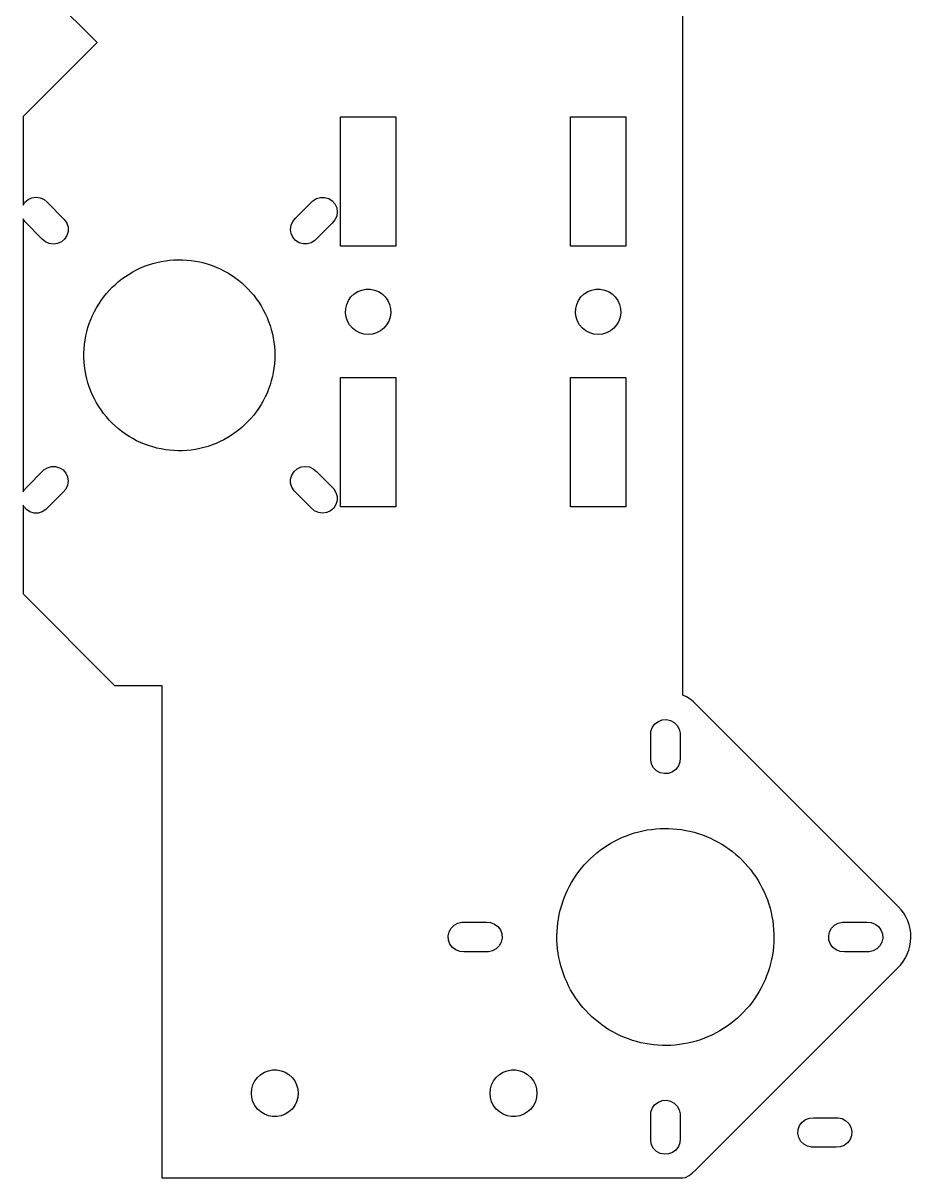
# Model space of a CAD drawing. Extents: x 420 to 604, y 37 to 527.
# Drawn here: x 502 to 604.3, y 37.3 to 170.3 of the extents above; entities that cross this region are included whole.
import ezdxf

# ---------------------------------------------------------------- set-up
doc = ezdxf.new("R2010")
doc.units = 0
doc.layers.get('0').update_dxf_attribs({"linetype": 'CONTINUOUS'})

msp = doc.modelspace()

# ---------------------------------------------------------------- linework, layer by layer
at = {"color": 5}
for p, q in [((578.0473, 92.949334), (578.0473, 471.227334)), ((502.0473, 176.632334), (510.5741, 168.105334)), ((510.5741, 168.105334), (502.0473, 159.579334)), ((502.0473, 159.579334), (502.0473, 149.366334)), ((502.0473, 149.366334), (502.2625, 149.701334)), ((502.2625, 149.701334), (502.6282, 150.018334)), ((502.6282, 150.018334), (503.0684, 150.219334)), ((503.0684, 150.219334), (503.5473, 150.288334)), ((503.5473, 150.288334), (504.0262, 150.219334)), ((504.0262, 150.219334), (504.4664, 150.018334)), ((504.4664, 150.018334), (504.8321, 149.701334)), ((504.8321, 149.701334), (506.8321, 147.701334)), ((502.2625, 147.475334), (502.0473, 147.810334)), ((502.0473, 147.810334), (502.0473, 116.354334)), ((506.8321, 147.701334), (507.0937, 147.294334)), ((504.2625, 145.475334), (502.2625, 147.475334)), ((507.0937, 147.294334), (507.23, 146.830334)), ((507.23, 146.346334), (507.0937, 145.882334)), ((507.23, 146.830334), (507.23, 146.346334)), ((504.6282, 145.158334), (504.2625, 145.475334)), ((505.0684, 144.957334), (504.6282, 145.158334)), ((506.4664, 145.158334), (506.0263, 144.957334)), ((506.8321, 145.475334), (506.4664, 145.158334)), ((507.0937, 145.882334), (506.8321, 145.475334)), ((505.5473, 144.888334), (505.0684, 144.957334)), ((506.0263, 144.957334), (505.5473, 144.888334)), ((502.434, 116.873334), (504.434, 118.873334)), ((504.434, 118.873334), (504.8411, 119.134334)), ((504.8411, 119.134334), (505.3054, 119.271334)), ((505.3054, 119.271334), (505.7892, 119.271334)), ((505.7892, 119.271334), (506.2535, 119.134334)), ((506.2535, 119.134334), (506.6606, 118.873334)), ((506.6606, 118.873334), (506.9774, 118.507334)), ((506.9774, 118.507334), (507.1784, 118.067334)), ((507.1784, 117.109334), (506.9774, 116.669334)), ((507.1784, 118.067334), (507.2473, 117.588334)), ((507.2473, 117.588334), (507.1784, 117.109334)), ((502.0473, 116.354334), (502.1172, 116.507334)), ((502.1172, 116.507334), (502.434, 116.873334)), ((506.6606, 116.303334), (504.6606, 114.303334)), ((506.9774, 116.669334), (506.6606, 116.303334)), ((502.1172, 114.669334), (502.0473, 114.822334)), ((502.0473, 114.822334), (502.0473, 104.597334)), ((502.434, 114.303334), (502.1172, 114.669334)), ((502.8411, 114.042334), (502.434, 114.303334)), ((503.3054, 113.905334), (502.8411, 114.042334)), ((503.7892, 113.905334), (503.3054, 113.905334)), ((504.2535, 114.042334), (503.7892, 113.905334)), ((504.6606, 114.303334), (504.2535, 114.042334)), ((502.0473, 104.597334), (512.5915, 94.053334)), ((512.5915, 94.053334), (518.0473, 94.053334)), ((518.0473, 94.053334), (518.0473, 37.338334)), ((578.4687, 92.740334), (578.0473, 92.949334)), ((578.8865, 92.477334), (578.4687, 92.740334)), ((579.2761, 92.174334), (578.8865, 92.477334)), ((579.6336, 91.834334), (579.2761, 92.174334)), ((602.882, 68.588334), (579.6336, 91.834334)), ((603.2131, 68.222334), (602.882, 68.588334)), ((603.5061, 67.825334), (603.2131, 68.222334)), ((603.7582, 67.401334), (603.5061, 67.825334)), ((603.9667, 66.954334), (603.7582, 67.401334)), ((604.1297, 66.488334), (603.9667, 66.954334)), ((604.2455, 66.008334), (604.1297, 66.488334)), ((604.313, 65.519334), (604.2455, 66.008334)), ((604.3314, 65.026334), (604.313, 65.519334)), ((604.0934, 63.570334), (604.2211, 64.047334)), ((604.2211, 64.047334), (604.3007, 64.534334)), ((604.3007, 64.534334), (604.3314, 65.026334)), ((603.4366, 62.249334), (603.6992, 62.667334)), ((603.6992, 62.667334), (603.9188, 63.109334)), ((603.9188, 63.109334), (604.0934, 63.570334)), ((579.5475, 38.253334), (602.7937, 61.502334)), ((602.7937, 61.502334), (603.1338, 61.859334)), ((603.1338, 61.859334), (603.4366, 62.249334)), ((518.0473, 37.338334), (578.0473, 37.338334)), ((578.0473, 37.338334), (578.3603, 37.377334)), ((578.3603, 37.377334), (578.7845, 37.629334)), ((578.7845, 37.629334), (579.1816, 37.922334)), ((579.1816, 37.922334), (579.5475, 38.253334))]:
    msp.add_line(p, q, dxfattribs=at)
at = {"color": 0}
for p, q in [((538.5973, 144.638334), (538.5973, 159.538334)), ((538.5973, 159.538334), (544.9973, 159.538334)), ((544.9973, 159.538334), (544.9973, 144.638334)), ((565.0973, 144.638334), (565.0973, 159.538334)), ((565.0973, 159.538334), (571.4973, 159.538334)), ((571.4973, 159.538334), (571.4973, 144.638334)), ((533.434, 147.873334), (535.434, 149.873334)), ((535.434, 149.873334), (535.8411, 150.134334)), ((535.8411, 150.134334), (536.3054, 150.271334)), ((536.3054, 150.271334), (536.7892, 150.271334)), ((536.7892, 150.271334), (537.2535, 150.134334)), ((537.2535, 150.134334), (537.6606, 149.873334)), ((537.6606, 149.873334), (537.9774, 149.507334)), ((537.9774, 149.507334), (538.1784, 149.067334)), ((538.1784, 149.067334), (538.2473, 148.588334)), ((533.1172, 147.507334), (533.434, 147.873334)), ((537.9774, 147.669334), (537.6606, 147.303334)), ((538.1784, 148.109334), (537.9774, 147.669334)), ((538.2473, 148.588334), (538.1784, 148.109334)), ((532.8473, 146.588334), (532.9162, 147.067334)), ((532.9162, 146.109334), (532.8473, 146.588334)), ((532.9162, 147.067334), (533.1172, 147.507334)), ((537.6606, 147.303334), (535.6606, 145.303334)), ((533.1172, 145.669334), (532.9162, 146.109334)), ((533.434, 145.303334), (533.1172, 145.669334)), ((533.8411, 145.042334), (533.434, 145.303334)), ((534.3054, 144.905334), (533.8411, 145.042334)), ((535.2535, 145.042334), (534.7892, 144.905334)), ((535.6606, 145.303334), (535.2535, 145.042334)), ((534.7892, 144.905334), (534.3054, 144.905334)), ((544.9973, 144.638334), (538.5973, 144.638334)), ((571.4973, 144.638334), (565.0973, 144.638334)), ((515.5808, 142.140334), (516.0396, 142.332334)), ((516.0396, 142.332334), (516.5066, 142.503334)), ((516.5066, 142.503334), (516.9808, 142.652334)), ((516.9808, 142.652334), (517.4613, 142.780334)), ((517.4613, 142.780334), (517.947, 142.886334)), ((517.947, 142.886334), (518.4371, 142.970334)), ((518.4371, 142.970334), (518.9305, 143.031334)), ((518.9305, 143.031334), (519.4261, 143.070334)), ((519.4261, 143.070334), (519.923, 143.087334)), ((519.923, 143.087334), (520.4202, 143.082334)), ((520.4202, 143.082334), (520.9165, 143.054334)), ((520.9165, 143.054334), (521.4112, 143.003334)), ((521.4112, 143.003334), (521.903, 142.930334)), ((521.903, 142.930334), (522.3911, 142.835334)), ((522.3911, 142.835334), (522.8743, 142.719334)), ((522.8743, 142.719334), (523.3518, 142.580334)), ((523.3518, 142.580334), (523.8225, 142.420334)), ((523.8225, 142.420334), (524.2855, 142.239334)), ((513.4417, 140.884334), (513.8459, 141.173334)), ((513.8459, 141.173334), (514.2628, 141.444334)), ((514.2628, 141.444334), (514.6915, 141.696334)), ((514.6915, 141.696334), (515.1311, 141.928334)), ((515.1311, 141.928334), (515.5808, 142.140334)), ((524.2855, 142.239334), (524.7399, 142.037334)), ((524.7399, 142.037334), (525.1846, 141.815334)), ((525.1846, 141.815334), (525.6189, 141.573334)), ((525.6189, 141.573334), (526.0418, 141.311334)), ((526.0418, 141.311334), (526.4525, 141.031334)), ((526.4525, 141.031334), (526.85, 140.732334)), ((511.9676, 139.553334), (512.3132, 139.910334)), ((512.3132, 139.910334), (512.6746, 140.251334)), ((512.6746, 140.251334), (513.051, 140.576334)), ((513.051, 140.576334), (513.4417, 140.884334)), ((526.85, 140.732334), (527.2337, 140.416334)), ((527.2337, 140.416334), (527.6027, 140.083334)), ((527.6027, 140.083334), (527.9562, 139.733334)), ((527.9562, 139.733334), (528.2936, 139.368334)), ((541.0611, 139.595334), (541.5489, 139.689334)), ((541.5489, 139.689334), (542.0457, 139.689334)), ((542.0457, 139.689334), (542.5335, 139.595334)), ((567.56114, 139.595334), (568.048933, 139.689334)), ((568.048933, 139.689334), (568.545667, 139.689334)), ((568.545667, 139.689334), (569.03346, 139.595334)), ((510.757, 137.978334), (511.0327, 138.392334)), ((511.0327, 138.392334), (511.3267, 138.793334)), ((511.3267, 138.793334), (511.6386, 139.180334)), ((511.6386, 139.180334), (511.9676, 139.553334)), ((528.2936, 139.368334), (528.6141, 138.988334)), ((528.6141, 138.988334), (528.9172, 138.594334)), ((528.9172, 138.594334), (529.2021, 138.186334)), ((539.328, 137.943334), (539.5344, 138.395334)), ((539.5344, 138.395334), (539.8225, 138.799334)), ((539.8225, 138.799334), (540.1821, 139.142334)), ((540.1821, 139.142334), (540.6, 139.411334)), ((540.6, 139.411334), (541.0611, 139.595334)), ((542.5335, 139.595334), (542.9947, 139.411334)), ((542.9947, 139.411334), (543.4125, 139.142334)), ((543.4125, 139.142334), (543.7721, 138.799334)), ((543.7721, 138.799334), (544.0602, 138.395334)), ((544.0602, 138.395334), (544.2666, 137.943334)), ((565.82802, 137.943334), (566.03438, 138.395334)), ((566.03438, 138.395334), (566.32254, 138.799334)), ((566.32254, 138.799334), (566.68207, 139.142334)), ((566.68207, 139.142334), (567.09996, 139.411334)), ((567.09996, 139.411334), (567.56114, 139.595334)), ((569.03346, 139.595334), (569.49464, 139.411334)), ((569.49464, 139.411334), (569.91253, 139.142334)), ((569.91253, 139.142334), (570.27206, 138.799334)), ((570.27206, 138.799334), (570.56022, 138.395334)), ((570.56022, 138.395334), (570.76658, 137.943334)), ((510.046, 136.668334), (510.2632, 137.115334)), ((510.2632, 137.115334), (510.5004, 137.552334)), ((510.5004, 137.552334), (510.757, 137.978334)), ((529.2021, 138.186334), (529.4683, 137.766334)), ((529.4683, 137.766334), (529.7153, 137.335334)), ((529.7153, 137.335334), (529.9425, 136.893334)), ((539.1873, 136.964334), (539.2109, 137.460334)), ((539.2109, 137.460334), (539.328, 137.943334)), ((544.2666, 137.943334), (544.3837, 137.460334)), ((544.3837, 137.460334), (544.4073, 136.964334)), ((565.68727, 136.964334), (565.7109, 137.460334)), ((565.7109, 137.460334), (565.82802, 137.943334)), ((570.76658, 137.943334), (570.8837, 137.460334)), ((570.8837, 137.460334), (570.90733, 136.964334)), ((509.5187, 135.274334), (509.6734, 135.746334)), ((509.6734, 135.746334), (509.8493, 136.211334)), ((509.8493, 136.211334), (510.046, 136.668334)), ((529.9425, 136.893334), (530.1495, 136.441334)), ((530.1495, 136.441334), (530.3359, 135.980334)), ((530.3359, 135.980334), (530.5012, 135.511334)), ((539.258, 136.472334), (539.1873, 136.964334)), ((539.4204, 136.003334), (539.258, 136.472334)), ((539.6688, 135.572334), (539.4204, 136.003334)), ((544.1742, 136.003334), (543.9258, 135.572334)), ((544.3367, 136.472334), (544.1742, 136.003334)), ((544.4073, 136.964334), (544.3367, 136.472334)), ((565.75796, 136.472334), (565.68727, 136.964334)), ((565.92044, 136.003334), (565.75796, 136.472334)), ((566.16882, 135.572334), (565.92044, 136.003334)), ((570.67416, 136.003334), (570.42578, 135.572334)), ((570.83664, 136.472334), (570.67416, 136.003334)), ((570.90733, 136.964334), (570.83664, 136.472334)), ((509.2741, 134.310334), (509.3855, 134.795334)), ((509.3855, 134.795334), (509.5187, 135.274334)), ((530.5012, 135.511334), (530.6452, 135.035334)), ((530.6452, 135.035334), (530.7675, 134.553334)), ((530.7675, 134.553334), (530.868, 134.066334)), ((539.9941, 135.197334), (539.6688, 135.572334)), ((540.3846, 134.890334), (539.9941, 135.197334)), ((540.8262, 134.662334), (540.3846, 134.890334)), ((541.3028, 134.522334), (540.8262, 134.662334)), ((541.7973, 134.475334), (541.3028, 134.522334)), ((542.2918, 134.522334), (541.7973, 134.475334)), ((542.7685, 134.662334), (542.2918, 134.522334)), ((543.21, 134.890334), (542.7685, 134.662334)), ((543.6005, 135.197334), (543.21, 134.890334)), ((543.9258, 135.572334), (543.6005, 135.197334)), ((566.49414, 135.197334), (566.16882, 135.572334)), ((566.88461, 134.890334), (566.49414, 135.197334)), ((567.326154, 134.662334), (566.88461, 134.890334)), ((567.802793, 134.522334), (567.326154, 134.662334)), ((568.2973, 134.475334), (567.802793, 134.522334)), ((568.791807, 134.522334), (568.2973, 134.475334)), ((569.268446, 134.662334), (568.791807, 134.522334)), ((569.70999, 134.890334), (569.268446, 134.662334)), ((570.10046, 135.197334), (569.70999, 134.890334)), ((570.42578, 135.572334), (570.10046, 135.197334)), ((509.0726, 132.833334), (509.1175, 133.328334)), ((509.1175, 133.328334), (509.1847, 133.821334)), ((509.1847, 133.821334), (509.2741, 134.310334)), ((530.868, 134.066334), (530.9463, 133.575334)), ((530.9463, 133.575334), (531.0024, 133.081334)), ((531.0024, 133.081334), (531.0361, 132.585334)), ((509.0501, 132.337334), (509.0726, 132.833334)), ((509.0501, 131.839334), (509.0501, 132.337334)), ((509.0726, 131.343334), (509.0501, 131.839334)), ((531.0361, 132.585334), (531.0473, 132.088334)), ((531.0473, 132.088334), (531.0361, 131.591334)), ((509.1175, 130.848334), (509.0726, 131.343334)), ((509.1847, 130.355334), (509.1175, 130.848334)), ((509.2741, 129.866334), (509.1847, 130.355334)), ((530.9463, 130.601334), (530.868, 130.110334)), ((531.0024, 131.095334), (530.9463, 130.601334)), ((531.0361, 131.591334), (531.0024, 131.095334)), ((509.3855, 129.381334), (509.2741, 129.866334)), ((509.5187, 128.902334), (509.3855, 129.381334)), ((530.6452, 129.141334), (530.5012, 128.665334)), ((530.7675, 129.623334), (530.6452, 129.141334)), ((530.868, 130.110334), (530.7675, 129.623334)), ((538.5973, 114.638334), (538.5973, 129.538334)), ((538.5973, 129.538334), (544.9973, 129.538334)), ((544.9973, 129.538334), (544.9973, 114.638334)), ((565.0973, 114.638334), (565.0973, 129.538334)), ((565.0973, 129.538334), (571.4973, 129.538334)), ((571.4973, 129.538334), (571.4973, 114.638334)), ((509.6734, 128.430334), (509.5187, 128.902334)), ((509.8493, 127.965334), (509.6734, 128.430334)), ((510.046, 127.508334), (509.8493, 127.965334)), ((530.1495, 127.735334), (529.9425, 127.283334)), ((530.3359, 128.196334), (530.1495, 127.735334)), ((530.5012, 128.665334), (530.3359, 128.196334)), ((510.2632, 127.061334), (510.046, 127.508334)), ((510.5004, 126.624334), (510.2632, 127.061334)), ((510.757, 126.198334), (510.5004, 126.624334)), ((529.4683, 126.410334), (529.2021, 125.990334)), ((529.7153, 126.841334), (529.4683, 126.410334)), ((529.9425, 127.283334), (529.7153, 126.841334)), ((511.0327, 125.784334), (510.757, 126.198334)), ((511.3267, 125.383334), (511.0327, 125.784334)), ((511.6386, 124.996334), (511.3267, 125.383334)), ((528.6141, 125.188334), (528.2936, 124.808334)), ((528.9172, 125.582334), (528.6141, 125.188334)), ((529.2021, 125.990334), (528.9172, 125.582334)), ((511.9676, 124.623334), (511.6386, 124.996334)), ((512.3132, 124.266334), (511.9676, 124.623334)), ((512.6746, 123.925334), (512.3132, 124.266334)), ((513.051, 123.600334), (512.6746, 123.925334)), ((527.2337, 123.760334), (526.85, 123.444334)), ((527.6027, 124.093334), (527.2337, 123.760334)), ((527.9562, 124.443334), (527.6027, 124.093334)), ((528.2936, 124.808334), (527.9562, 124.443334)), ((513.4417, 123.292334), (513.051, 123.600334)), ((513.8459, 123.003334), (513.4417, 123.292334)), ((514.2628, 122.732334), (513.8459, 123.003334)), ((514.6915, 122.480334), (514.2628, 122.732334)), ((515.1311, 122.248334), (514.6915, 122.480334)), ((525.6189, 122.603334), (525.1846, 122.361334)), ((526.0418, 122.865334), (525.6189, 122.603334)), ((526.4525, 123.145334), (526.0418, 122.865334)), ((526.85, 123.444334), (526.4525, 123.145334)), ((515.5808, 122.036334), (515.1311, 122.248334)), ((516.0396, 121.844334), (515.5808, 122.036334)), ((516.5066, 121.673334), (516.0396, 121.844334)), ((516.9808, 121.524334), (516.5066, 121.673334)), ((517.4613, 121.396334), (516.9808, 121.524334)), ((517.947, 121.290334), (517.4613, 121.396334)), ((518.4371, 121.206334), (517.947, 121.290334)), ((518.9305, 121.145334), (518.4371, 121.206334)), ((519.4261, 121.106334), (518.9305, 121.145334)), ((519.923, 121.089334), (519.4261, 121.106334)), ((520.4202, 121.094334), (519.923, 121.089334)), ((520.9165, 121.122334), (520.4202, 121.094334)), ((521.4112, 121.173334), (520.9165, 121.122334)), ((521.903, 121.246334), (521.4112, 121.173334)), ((522.3911, 121.341334), (521.903, 121.246334)), ((522.8743, 121.457334), (522.3911, 121.341334)), ((523.3518, 121.596334), (522.8743, 121.457334)), ((523.8225, 121.756334), (523.3518, 121.596334)), ((524.2855, 121.937334), (523.8225, 121.756334)), ((524.7399, 122.139334), (524.2855, 121.937334)), ((525.1846, 122.361334), (524.7399, 122.139334)), ((533.0009, 118.294334), (533.2625, 118.701334)), ((533.2625, 118.701334), (533.6282, 119.018334)), ((533.6282, 119.018334), (534.0684, 119.219334)), ((534.0684, 119.219334), (534.5473, 119.288334)), ((534.5473, 119.288334), (535.0263, 119.219334)), ((535.0263, 119.219334), (535.4664, 119.018334)), ((535.4664, 119.018334), (535.8321, 118.701334)), ((535.8321, 118.701334), (537.8321, 116.701334)), ((532.8646, 117.830334), (533.0009, 118.294334)), ((532.8646, 117.346334), (532.8646, 117.830334)), ((533.0009, 116.882334), (532.8646, 117.346334)), ((533.2625, 116.475334), (533.0009, 116.882334)), ((535.2625, 114.475334), (533.2625, 116.475334)), ((537.8321, 116.701334), (538.0937, 116.294334)), ((538.0937, 116.294334), (538.23, 115.830334)), ((538.23, 115.830334), (538.23, 115.346334)), ((535.6282, 114.158334), (535.2625, 114.475334)), ((537.8321, 114.475334), (537.4664, 114.158334)), ((538.0937, 114.882334), (537.8321, 114.475334)), ((538.23, 115.346334), (538.0937, 114.882334)), ((544.9973, 114.638334), (538.5973, 114.638334)), ((571.4973, 114.638334), (565.0973, 114.638334)), ((536.0684, 113.957334), (535.6282, 114.158334)), ((536.5473, 113.888334), (536.0684, 113.957334)), ((537.0263, 113.957334), (536.5473, 113.888334)), ((537.4664, 114.158334), (537.0263, 113.957334)), ((574.38614, 88.784334), (574.55523, 89.237334)), ((574.55523, 89.237334), (574.84521, 89.625334)), ((574.84521, 89.625334), (575.23257, 89.915334)), ((575.23257, 89.915334), (575.68593, 90.084334)), ((575.68593, 90.084334), (576.16856, 90.118334)), ((576.16856, 90.118334), (576.64139, 90.015334)), ((576.64139, 90.015334), (577.06607, 89.783334)), ((577.06607, 89.783334), (577.40822, 89.441334)), ((577.40822, 89.441334), (577.6401, 89.017334)), ((574.35162, 88.301334), (574.38614, 88.784334)), ((574.35162, 85.473334), (574.35162, 88.301334)), ((577.6401, 89.017334), (577.74296, 88.544334)), ((577.74296, 88.544334), (577.74296, 85.715334)), ((574.45448, 85.000334), (574.35162, 85.473334)), ((577.70845, 85.233334), (577.53935, 84.779334)), ((577.74296, 85.715334), (577.70845, 85.233334)), ((574.68637, 84.575334), (574.45448, 85.000334)), ((575.02852, 84.233334), (574.68637, 84.575334)), ((575.4532, 84.001334), (575.02852, 84.233334)), ((575.92602, 83.898334), (575.4532, 84.001334)), ((576.40866, 83.933334), (575.92602, 83.898334)), ((576.86201, 84.102334), (576.40866, 83.933334)), ((577.24937, 84.392334), (576.86201, 84.102334)), ((577.53935, 84.779334), (577.24937, 84.392334)), ((572.49313, 77.072334), (572.97238, 77.204334)), ((572.97238, 77.204334), (573.45649, 77.317334)), ((573.45649, 77.317334), (573.94472, 77.410334)), ((573.94472, 77.410334), (574.43625, 77.484334)), ((574.43625, 77.484334), (574.93034, 77.538334)), ((574.93034, 77.538334), (575.42619, 77.573334)), ((575.42619, 77.573334), (575.92302, 77.587334)), ((575.92302, 77.587334), (576.42006, 77.582334)), ((576.42006, 77.582334), (576.91649, 77.558334)), ((576.91649, 77.558334), (577.41156, 77.513334)), ((577.41156, 77.513334), (577.90446, 77.449334)), ((577.90446, 77.449334), (578.3944, 77.366334)), ((578.3944, 77.366334), (578.8807, 77.263334)), ((578.8807, 77.263334), (579.3625, 77.140334)), ((569.33687, 75.634334), (569.76146, 75.893334)), ((569.76146, 75.893334), (570.19597, 76.134334)), ((570.19597, 76.134334), (570.63975, 76.358334)), ((570.63975, 76.358334), (571.09207, 76.564334)), ((571.09207, 76.564334), (571.55223, 76.752334)), ((571.55223, 76.752334), (572.0195, 76.921334)), ((572.0195, 76.921334), (572.49313, 77.072334)), ((579.3625, 77.140334), (579.839, 76.999334)), ((579.839, 76.999334), (580.3096, 76.839334)), ((580.3096, 76.839334), (580.7734, 76.660334)), ((580.7734, 76.660334), (581.2297, 76.463334)), ((581.2297, 76.463334), (581.6778, 76.248334)), ((581.6778, 76.248334), (582.1171, 76.015334)), ((582.1171, 76.015334), (582.5467, 75.765334)), ((567.751127, 74.438334), (568.129408, 74.760334)), ((568.129408, 74.760334), (568.5202, 75.068334)), ((568.5202, 75.068334), (568.922895, 75.359334)), ((568.922895, 75.359334), (569.33687, 75.634334)), ((582.5467, 75.765334), (582.9661, 75.499334)), ((582.9661, 75.499334), (583.3745, 75.215334)), ((583.3745, 75.215334), (583.7713, 74.916334)), ((583.7713, 74.916334), (584.1559, 74.601334)), ((584.1559, 74.601334), (584.5277, 74.271334)), ((566.37483, 73.006334), (566.69726, 73.384334)), ((566.69726, 73.384334), (567.03448, 73.749334)), ((567.03448, 73.749334), (567.385954, 74.101334)), ((567.385954, 74.101334), (567.751127, 74.438334)), ((584.5277, 74.271334), (584.8861, 73.927334)), ((584.8861, 73.927334), (585.2305, 73.568334)), ((585.2305, 73.568334), (585.5604, 73.197334)), ((585.5604, 73.197334), (585.8753, 72.812334)), ((565.5012, 71.798334), (565.77633, 72.212334)), ((565.77633, 72.212334), (566.06769, 72.615334)), ((566.06769, 72.615334), (566.37483, 73.006334)), ((585.8753, 72.812334), (586.1746, 72.415334)), ((586.1746, 72.415334), (586.4579, 72.007334)), ((586.4579, 72.007334), (586.7247, 71.587334)), ((564.57142, 70.043334), (564.77751, 70.496334)), ((564.77751, 70.496334), (565.0014, 70.939334)), ((565.0014, 70.939334), (565.24277, 71.374334)), ((565.24277, 71.374334), (565.5012, 71.798334)), ((586.7247, 71.587334), (586.9747, 71.158334)), ((586.9747, 71.158334), (587.2073, 70.719334)), ((587.2073, 70.719334), (587.4224, 70.270334)), ((564.21402, 69.116334), (564.3835, 69.583334)), ((564.3835, 69.583334), (564.57142, 70.043334)), ((587.4224, 70.270334), (587.6194, 69.814334)), ((587.6194, 69.814334), (587.7982, 69.350334)), ((587.7982, 69.350334), (587.9583, 68.880334)), ((563.81874, 67.679334), (563.93141, 68.163334)), ((563.93141, 68.163334), (564.06325, 68.642334)), ((564.06325, 68.642334), (564.21402, 69.116334)), ((587.9583, 68.880334), (588.0997, 68.403334)), ((588.0997, 68.403334), (588.2219, 67.921334)), ((588.2219, 67.921334), (588.3249, 67.435334)), ((551.694, 66.449334), (552.1187, 66.681334)), ((552.1187, 66.681334), (552.5915, 66.784334)), ((552.5915, 66.784334), (555.4199, 66.784334)), ((555.4199, 66.784334), (555.9026, 66.749334)), ((555.9026, 66.749334), (556.3559, 66.580334)), ((556.3559, 66.580334), (556.7433, 66.290334)), ((563.59732, 66.205334), (563.65156, 66.699334)), ((563.65156, 66.699334), (563.72542, 67.191334)), ((563.72542, 67.191334), (563.81874, 67.679334)), ((588.3249, 67.435334), (588.4086, 66.945334)), ((588.4086, 66.945334), (588.4726, 66.452334)), ((595.5346, 66.449334), (595.9593, 66.681334)), ((595.9593, 66.681334), (596.4321, 66.784334)), ((596.4321, 66.784334), (599.2605, 66.784334)), ((599.2605, 66.784334), (599.7432, 66.749334)), ((599.7432, 66.749334), (600.1965, 66.580334)), ((600.1965, 66.580334), (600.5839, 66.290334)), ((551.0171, 65.209334), (551.12, 65.682334)), ((551.0516, 64.727334), (551.0171, 65.209334)), ((551.12, 65.682334), (551.3519, 66.107334)), ((551.3519, 66.107334), (551.694, 66.449334)), ((556.7433, 66.290334), (557.0333, 65.903334)), ((557.0333, 65.903334), (557.2024, 65.449334)), ((557.2024, 65.449334), (557.2369, 64.967334)), ((563.54793, 65.212334), (563.56274, 65.709334)), ((563.55287, 64.715334), (563.54793, 65.212334)), ((563.56274, 65.709334), (563.59732, 66.205334)), ((588.4726, 66.452334), (588.517, 65.957334)), ((588.517, 65.957334), (588.5417, 65.461334)), ((588.5417, 65.461334), (588.5467, 64.964334)), ((594.8577, 65.209334), (594.9606, 65.682334)), ((594.8922, 64.727334), (594.8577, 65.209334)), ((594.9606, 65.682334), (595.1925, 66.107334)), ((595.1925, 66.107334), (595.5346, 66.449334)), ((600.5839, 66.290334), (600.8739, 65.903334)), ((600.8739, 65.903334), (601.043, 65.449334)), ((601.043, 65.449334), (601.0775, 64.967334)), ((551.2207, 64.273334), (551.0516, 64.727334)), ((551.5107, 63.886334), (551.2207, 64.273334)), ((551.8981, 63.596334), (551.5107, 63.886334)), ((556.9021, 64.069334), (556.56, 63.727334)), ((557.134, 64.494334), (556.9021, 64.069334)), ((557.2369, 64.967334), (557.134, 64.494334)), ((563.57756, 64.219334), (563.55287, 64.715334)), ((563.62198, 63.724334), (563.57756, 64.219334)), ((588.4973, 63.971334), (588.443, 63.477334)), ((588.5319, 64.467334), (588.4973, 63.971334)), ((588.5467, 64.964334), (588.5319, 64.467334)), ((595.0613, 64.273334), (594.8922, 64.727334)), ((595.3513, 63.886334), (595.0613, 64.273334)), ((595.7387, 63.596334), (595.3513, 63.886334)), ((600.7427, 64.069334), (600.4006, 63.727334)), ((600.9746, 64.494334), (600.7427, 64.069334)), ((601.0775, 64.967334), (600.9746, 64.494334)), ((552.3514, 63.427334), (551.8981, 63.596334)), ((552.8341, 63.392334), (552.3514, 63.427334)), ((555.6625, 63.392334), (552.8341, 63.392334)), ((556.1353, 63.495334), (555.6625, 63.392334)), ((556.56, 63.727334), (556.1353, 63.495334)), ((563.68605, 63.231334), (563.62198, 63.724334)), ((563.76965, 62.741334), (563.68605, 63.231334)), ((563.87268, 62.255334), (563.76965, 62.741334)), ((588.3692, 62.985334), (588.2759, 62.497334)), ((588.443, 63.477334), (588.3692, 62.985334)), ((596.192, 63.427334), (595.7387, 63.596334)), ((596.6747, 63.392334), (596.192, 63.427334)), ((599.5031, 63.392334), (596.6747, 63.392334)), ((599.9759, 63.495334), (599.5031, 63.392334)), ((600.4006, 63.727334), (599.9759, 63.495334)), ((563.99495, 61.773334), (563.87268, 62.255334)), ((564.13627, 61.296334), (563.99495, 61.773334)), ((564.29643, 60.826334), (564.13627, 61.296334)), ((588.0314, 61.534334), (587.8806, 61.060334)), ((588.1632, 62.013334), (588.0314, 61.534334)), ((588.2759, 62.497334), (588.1632, 62.013334)), ((564.47517, 60.362334), (564.29643, 60.826334)), ((564.67222, 59.906334), (564.47517, 60.362334)), ((564.88725, 59.457334), (564.67222, 59.906334)), ((587.5232, 60.133334), (587.3171, 59.680334)), ((587.7111, 60.593334), (587.5232, 60.133334)), ((587.8806, 61.060334), (587.7111, 60.593334)), ((565.11992, 59.018334), (564.88725, 59.457334)), ((565.36987, 58.589334), (565.11992, 59.018334)), ((565.63672, 58.169334), (565.36987, 58.589334)), ((586.8518, 58.802334), (586.5934, 58.378334)), ((587.0932, 59.237334), (586.8518, 58.802334)), ((587.3171, 59.680334), (587.0932, 59.237334)), ((565.92001, 57.761334), (565.63672, 58.169334)), ((566.21931, 57.364334), (565.92001, 57.761334)), ((566.53416, 56.979334), (566.21931, 57.364334)), ((586.0269, 57.561334), (585.7198, 57.170334)), ((586.3183, 57.964334), (586.0269, 57.561334)), ((586.5934, 58.378334), (586.3183, 57.964334)), ((566.86406, 56.608334), (566.53416, 56.979334)), ((567.20848, 56.249334), (566.86406, 56.608334)), ((567.566862, 55.905334), (567.20848, 56.249334)), ((567.938657, 55.575334), (567.566862, 55.905334)), ((584.7086, 56.075334), (584.3435, 55.738334)), ((585.0601, 56.427334), (584.7086, 56.075334)), ((585.3973, 56.792334), (585.0601, 56.427334)), ((585.7198, 57.170334), (585.3973, 56.792334)), ((568.323271, 55.260334), (567.938657, 55.575334)), ((568.720106, 54.961334), (568.323271, 55.260334)), ((569.128523, 54.677334), (568.720106, 54.961334)), ((569.54788, 54.411334), (569.128523, 54.677334)), ((582.7577, 54.542334), (582.3331, 54.283334)), ((583.1717, 54.817334), (582.7577, 54.542334)), ((583.5744, 55.108334), (583.1717, 54.817334)), ((583.9652, 55.416334), (583.5744, 55.108334)), ((584.3435, 55.738334), (583.9652, 55.416334)), ((569.97751, 54.161334), (569.54788, 54.411334)), ((570.41675, 53.928334), (569.97751, 54.161334)), ((570.86488, 53.713334), (570.41675, 53.928334)), ((571.32121, 53.516334), (570.86488, 53.713334)), ((571.78502, 53.337334), (571.32121, 53.516334)), ((572.25557, 53.177334), (571.78502, 53.337334)), ((580.0751, 53.255334), (579.6015, 53.104334)), ((580.5424, 53.424334), (580.0751, 53.255334)), ((581.0025, 53.612334), (580.5424, 53.424334)), ((581.4548, 53.818334), (581.0025, 53.612334)), ((581.8986, 54.042334), (581.4548, 53.818334)), ((582.3331, 54.283334), (581.8986, 54.042334)), ((572.7321, 53.036334), (572.25557, 53.177334)), ((573.21388, 52.913334), (572.7321, 53.036334)), ((573.70015, 52.810334), (573.21388, 52.913334)), ((574.19012, 52.727334), (573.70015, 52.810334)), ((574.68303, 52.663334), (574.19012, 52.727334)), ((575.1781, 52.618334), (574.68303, 52.663334)), ((575.67453, 52.594334), (575.1781, 52.618334)), ((576.17157, 52.589334), (575.67453, 52.594334)), ((576.66839, 52.603334), (576.17157, 52.589334)), ((577.16424, 52.638334), (576.66839, 52.603334)), ((577.65834, 52.692334), (577.16424, 52.638334)), ((578.14987, 52.766334), (577.65834, 52.692334)), ((578.6381, 52.859334), (578.14987, 52.766334)), ((579.1222, 52.972334), (578.6381, 52.859334)), ((579.6015, 53.104334), (579.1222, 52.972334)), ((529.052, 48.907334), (529.4202, 49.243334)), ((529.4202, 49.243334), (529.8438, 49.505334)), ((529.8438, 49.505334), (530.3084, 49.685334)), ((530.3084, 49.685334), (530.7982, 49.776334)), ((530.7982, 49.776334), (531.2964, 49.776334)), ((531.2964, 49.776334), (531.7862, 49.685334)), ((531.7862, 49.685334), (532.2508, 49.505334)), ((532.2508, 49.505334), (532.6744, 49.243334)), ((532.6744, 49.243334), (533.0426, 48.907334)), ((556.552, 48.907334), (556.9202, 49.243334)), ((556.9202, 49.243334), (557.3438, 49.505334)), ((557.3438, 49.505334), (557.8084, 49.685334)), ((557.8084, 49.685334), (558.29819, 49.776334)), ((558.29819, 49.776334), (558.79643, 49.776334)), ((558.79643, 49.776334), (559.28619, 49.685334)), ((559.28619, 49.685334), (559.75081, 49.505334)), ((559.75081, 49.505334), (560.17442, 49.243334)), ((560.17442, 49.243334), (560.54263, 48.907334)), ((528.3933, 47.584334), (528.5296, 48.063334)), ((528.5296, 48.063334), (528.7517, 48.509334)), ((528.7517, 48.509334), (529.052, 48.907334)), ((533.0426, 48.907334), (533.3429, 48.509334)), ((533.3429, 48.509334), (533.565, 48.063334)), ((533.565, 48.063334), (533.7013, 47.584334)), ((555.8933, 47.584334), (556.0296, 48.063334)), ((556.0296, 48.063334), (556.2517, 48.509334)), ((556.2517, 48.509334), (556.552, 48.907334)), ((560.54263, 48.907334), (560.84289, 48.509334)), ((560.84289, 48.509334), (561.06498, 48.063334)), ((561.06498, 48.063334), (561.20134, 47.584334)), ((528.3473, 47.088334), (528.3933, 47.584334)), ((528.3933, 46.592334), (528.3473, 47.088334)), ((528.5296, 46.113334), (528.3933, 46.592334)), ((533.7013, 46.592334), (533.565, 46.113334)), ((533.7013, 47.584334), (533.7473, 47.088334)), ((533.7473, 47.088334), (533.7013, 46.592334)), ((555.8473, 47.088334), (555.8933, 47.584334)), ((555.8933, 46.592334), (555.8473, 47.088334)), ((556.0296, 46.113334), (555.8933, 46.592334)), ((561.20134, 46.592334), (561.06498, 46.113334)), ((561.20134, 47.584334), (561.24731, 47.088334)), ((561.24731, 47.088334), (561.20134, 46.592334)), ((528.7517, 45.667334), (528.5296, 46.113334)), ((529.052, 45.269334), (528.7517, 45.667334)), ((529.4202, 44.933334), (529.052, 45.269334)), ((533.0426, 45.269334), (532.6744, 44.933334)), ((533.3429, 45.667334), (533.0426, 45.269334)), ((533.565, 46.113334), (533.3429, 45.667334)), ((556.2517, 45.667334), (556.0296, 46.113334)), ((556.552, 45.269334), (556.2517, 45.667334)), ((556.9202, 44.933334), (556.552, 45.269334)), ((560.54263, 45.269334), (560.17442, 44.933334)), ((560.84289, 45.667334), (560.54263, 45.269334)), ((561.06498, 46.113334), (560.84289, 45.667334)), ((574.38614, 44.943334), (574.55523, 45.397334)), ((574.55523, 45.397334), (574.84521, 45.784334)), ((574.84521, 45.784334), (575.23257, 46.074334)), ((575.23257, 46.074334), (575.68593, 46.243334)), ((575.68593, 46.243334), (576.16856, 46.278334)), ((576.16856, 46.278334), (576.64139, 46.175334)), ((576.64139, 46.175334), (577.06607, 45.943334)), ((577.06607, 45.943334), (577.40822, 45.601334)), ((577.40822, 45.601334), (577.6401, 45.176334)), ((529.8438, 44.671334), (529.4202, 44.933334)), ((530.3084, 44.491334), (529.8438, 44.671334)), ((530.7982, 44.400334), (530.3084, 44.491334)), ((531.2964, 44.400334), (530.7982, 44.400334)), ((531.7862, 44.491334), (531.2964, 44.400334)), ((532.2508, 44.671334), (531.7862, 44.491334)), ((532.6744, 44.933334), (532.2508, 44.671334)), ((557.3438, 44.671334), (556.9202, 44.933334)), ((557.8084, 44.491334), (557.3438, 44.671334)), ((558.29819, 44.400334), (557.8084, 44.491334)), ((558.79643, 44.400334), (558.29819, 44.400334)), ((559.28619, 44.491334), (558.79643, 44.400334)), ((559.75081, 44.671334), (559.28619, 44.491334)), ((560.17442, 44.933334), (559.75081, 44.671334)), ((574.35162, 44.461334), (574.38614, 44.943334)), ((574.35162, 41.632334), (574.35162, 44.461334)), ((577.6401, 45.176334), (577.74296, 44.703334)), ((577.74296, 44.703334), (577.74296, 41.875334)), ((574.45448, 41.159334), (574.35162, 41.632334)), ((577.70845, 41.392334), (577.53935, 40.939334)), ((577.74296, 41.875334), (577.70845, 41.392334)), ((574.68637, 40.735334), (574.45448, 41.159334)), ((575.02852, 40.393334), (574.68637, 40.735334)), ((575.4532, 40.161334), (575.02852, 40.393334)), ((575.92602, 40.058334), (575.4532, 40.161334)), ((576.40866, 40.092334), (575.92602, 40.058334)), ((576.86201, 40.261334), (576.40866, 40.092334)), ((577.24937, 40.551334), (576.86201, 40.261334)), ((577.53935, 40.939334), (577.24937, 40.551334))]:
    msp.add_line(p, q, dxfattribs=at)
at = {"color": 1}
for p, q in [((591.799131, 43.771285), (592.186531, 44.061285)), ((592.186531, 44.061285), (592.639831, 44.230285)), ((592.639831, 44.230285), (593.122531, 44.265285)), ((593.122531, 44.265285), (595.950931, 44.265285)), ((595.950931, 44.265285), (596.423731, 44.162285)), ((596.423731, 44.162285), (596.848431, 43.930285)), ((596.848431, 43.930285), (597.190531, 43.588285)), ((591.305531, 42.448285), (591.340031, 42.930285)), ((591.340031, 42.930285), (591.509131, 43.384285)), ((591.509131, 43.384285), (591.799131, 43.771285)), ((597.190531, 43.588285), (597.422431, 43.163285)), ((597.422431, 43.163285), (597.525331, 42.690285)), ((597.525331, 42.690285), (597.490831, 42.208285)), ((591.408431, 41.975285), (591.305531, 42.448285)), ((591.640331, 41.550285), (591.408431, 41.975285)), ((591.982431, 41.208285), (591.640331, 41.550285)), ((597.031731, 41.367285), (596.644331, 41.077285)), ((597.321731, 41.754285), (597.031731, 41.367285)), ((597.490831, 42.208285), (597.321731, 41.754285)), ((592.407131, 40.976285), (591.982431, 41.208285)), ((592.879931, 40.873285), (592.407131, 40.976285)), ((595.708331, 40.873285), (592.879931, 40.873285)), ((596.191031, 40.908285), (595.708331, 40.873285)), ((596.644331, 41.077285), (596.191031, 40.908285))]:
    msp.add_line(p, q, dxfattribs=at)

doc.saveas('drawing.dxf')
